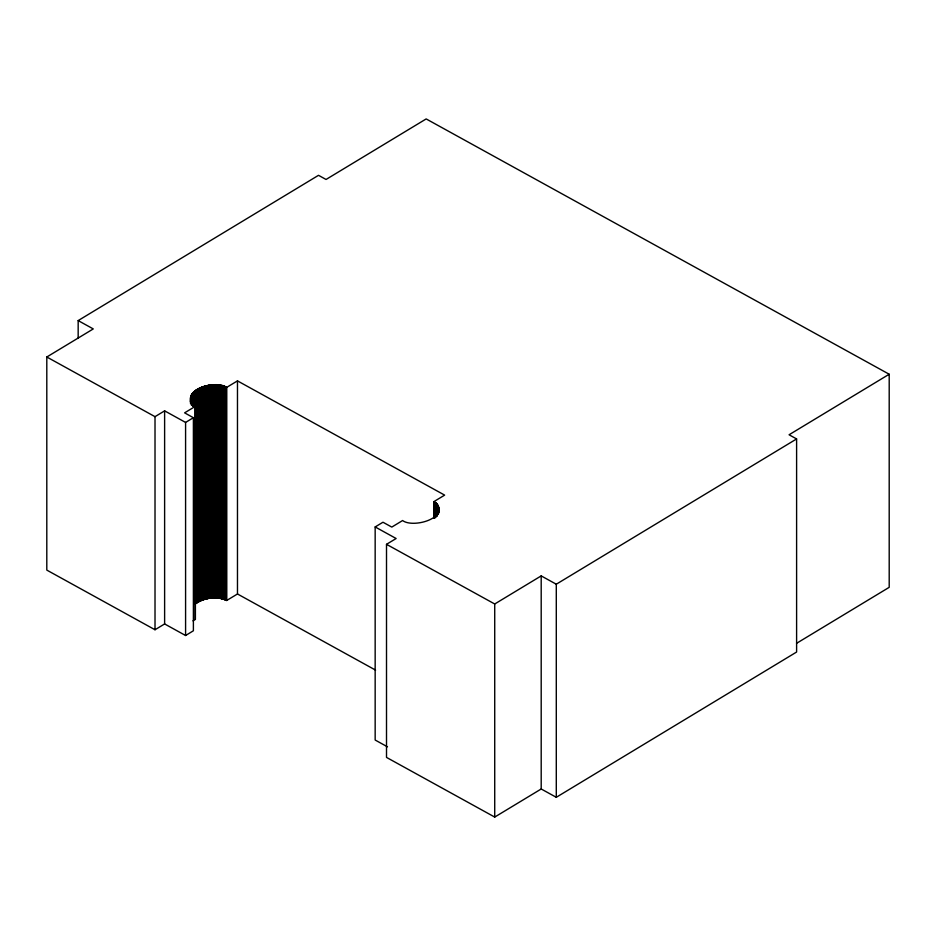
<?xml version="1.0" encoding="UTF-8"?>
<svg xmlns="http://www.w3.org/2000/svg" width="936" height="936" viewBox="0 0 936 936"><rect width="100%" height="100%" fill="white"/><g stroke="black" fill="none" stroke-linecap="round" stroke-linejoin="round"><path stroke-width="1.4" d="M433.836 517.725L433.848 501.649L444.647 495.121L237.475 380.882L226.652 387.41C215.877 379.209 177.349 390.605 195.425 406.306L184.603 412.846L193.389 417.702L193.389 630.782L185.585 635.509L164.619 623.938L155.013 629.752L46.8 570.094L46.8 357.002L93.272 328.922L78.168 320.592L78.168 338.107M195.144 604.001C204.013 597.624 216.649 595.752 226.652 600.502L237.475 593.974L237.475 380.882M185.585 635.509L185.585 422.428L193.389 417.702M78.168 320.592L318.509 175.313L326.044 179.466L426.172 118.93L889.2 374.236L889.2 587.328L796.583 643.313M155.013 629.752L155.013 416.672L164.619 410.857L185.585 422.428M193.003 620.849L195.402 619.398L195.378 390.733M387.504 746.834L375.16 740.037L375.16 526.945L382.976 522.23L391.798 527.085L402.597 520.533C413.373 528.758 451.912 517.374 433.859 501.661M889.2 374.236L789.071 434.772L796.606 438.937L556.288 584.216L541.195 575.897L541.195 788.99L494.723 817.069L386.51 757.411L386.51 544.319L396.139 538.516L375.16 526.945M494.723 817.069L494.723 603.989L541.195 575.897M541.195 788.99L556.288 797.297L796.606 652.029L796.606 438.937M46.8 357.002L155.013 416.672M386.51 544.319L494.723 603.989M237.475 593.974L375.593 670.129M556.288 584.216L556.288 797.297M438.879 507.874L438.879 512.249M438.691 507.066L438.844 512.05M438.493 506.481L438.493 513.782M438.329 506.095L438.422 513.583M438.142 505.709L438.247 513.197M437.931 505.335L437.931 514.098M437.814 505.159L437.814 513.911M437.568 504.796L437.568 515.011M437.44 504.609L437.44 514.835M437.147 504.258L437.147 515.935M437.007 504.094L437.007 515.771M436.843 503.919L436.843 515.596M436.679 503.755L436.679 515.432M436.34 503.428L436.515 516.719M436.164 503.264L436.164 516.391M435.977 503.1L435.977 516.239M435.79 502.948L435.79 516.075M435.591 502.796L435.591 517.386M435.392 502.644L435.392 517.234M435.193 502.492L435.193 517.082M434.983 502.339L434.983 516.941M434.76 502.199L434.76 518.251M434.538 502.059L434.538 518.111M434.316 501.918L434.316 517.971M434.082 501.79L434.082 517.842M226.652 387.41L226.664 600.502M226.43 387.282L226.43 600.374M226.184 387.165L226.184 600.245M225.927 387.036L225.927 600.116M225.681 386.919L225.681 599.999M225.412 386.802L225.412 599.882M225.155 386.685L225.155 599.765M224.886 386.568L224.886 599.66M224.617 386.463L224.617 599.543M224.336 386.357L224.336 599.438M224.067 386.252L224.067 599.344M223.774 386.159L223.774 599.239M223.493 386.065L223.493 599.145M223.201 385.971L223.201 599.052M222.908 385.878L222.908 598.97M222.604 385.796L222.604 598.876M222.3 385.714L222.3 598.794M221.996 385.632L221.996 598.724M221.692 385.562L221.692 598.642M221.376 385.48L221.376 598.572M221.06 385.421L221.06 598.502M220.744 385.351L220.744 598.443M220.428 385.293L220.428 598.373M220.1 385.234L220.1 598.315M219.773 385.176L219.773 598.268M219.445 385.129L219.445 598.209M219.106 385.082L219.106 598.162M218.778 385.035L218.778 598.116M218.439 385L218.439 598.081M218.1 384.953L218.1 598.045M217.76 384.93L217.76 598.01M217.421 384.895L217.421 597.987M217.07 384.871L217.07 597.952M216.719 384.848L216.719 597.94M216.38 384.825L216.38 597.917M216.029 384.813L216.029 597.905M215.678 384.801L215.678 597.893M215.315 384.801L215.315 597.882M214.964 384.79L214.964 597.882M214.613 384.79L214.613 597.882M214.25 384.801L214.25 597.882M213.899 384.801L213.899 597.893M213.537 384.813L213.537 597.905M213.174 384.825L213.174 597.917M212.811 384.848L212.811 597.94M212.46 384.871L212.46 597.952M212.098 384.895L212.098 597.987M211.735 384.93L211.735 598.01M211.372 384.953L211.372 598.045M211.009 385L211.009 598.081M210.647 385.035L210.647 598.116M210.284 385.082L210.284 598.162M209.921 385.129L209.921 598.209M209.559 385.176L209.559 598.268M209.208 385.234L209.208 598.315M208.845 385.293L208.845 598.373M208.482 385.351L208.482 598.432M208.12 385.421L208.12 598.502M207.769 385.48L207.769 598.572M207.406 385.562L207.406 598.642M207.055 385.632L207.055 598.724M206.704 385.714L206.704 598.794M206.353 385.796L206.353 598.876M206.002 385.878L206.002 598.97M205.651 385.971L205.651 599.052M205.3 386.065L205.3 599.145M204.949 386.159L204.949 599.239M204.61 386.252L204.61 599.344M204.259 386.357L204.259 599.438M203.919 386.463L203.919 599.543M203.58 386.568L203.58 599.66M203.252 386.685L203.252 599.765M202.913 386.802L202.913 599.882M202.585 386.919L202.585 599.999M202.258 387.036L202.258 600.116M201.93 387.165L201.93 600.245M201.603 387.282L201.603 600.374M201.287 387.41L201.287 600.502M200.959 387.551L200.959 600.631M200.655 387.68L200.655 600.772M200.339 387.82L200.339 600.912M200.035 387.96L200.035 601.052M199.731 388.101L199.731 601.193M199.426 388.253L199.426 601.345M199.122 388.405L199.122 601.485M198.83 388.557L198.83 601.637M198.537 388.709L198.537 601.789M198.256 388.861L198.256 601.953M197.976 389.025L197.976 602.105M197.695 389.189L197.695 602.269M197.414 389.353L197.414 602.433M197.145 389.516L197.145 602.597M196.888 389.68L196.888 602.772M196.619 389.856L196.619 602.936M196.361 390.019L196.361 603.112M196.115 390.195L196.115 603.287M195.858 390.37L195.858 603.463M195.612 390.558L195.612 603.638M195.144 390.92L195.191 619.258M194.91 391.096L194.91 407.16M194.688 391.283L194.688 407.347M194.466 391.47L194.466 406.072M194.255 391.669L194.255 406.259M194.044 391.856L194.044 406.446M193.846 392.044L193.846 405.183M193.647 392.242L193.647 405.382M193.448 392.441L193.448 405.569M193.261 392.629L193.261 405.768M193.073 392.827L193.073 405.967M192.898 393.026L192.898 406.165M192.722 393.225L192.722 406.364M192.559 393.436L192.395 405.311M192.243 393.834L192.243 405.51M192.091 394.044L192.091 404.258M191.95 394.243L191.81 404.668M191.681 394.664L191.681 404.878M191.552 394.863L191.435 405.288M191.318 395.284L191.318 402.585M191.213 395.495L191.108 402.995M191.014 395.916L190.839 403.627M190.757 396.548L190.687 402.597M190.628 396.969L190.523 403.603M190.429 397.812L190.324 401.766M164.619 410.857L164.619 623.938"/></g></svg>
